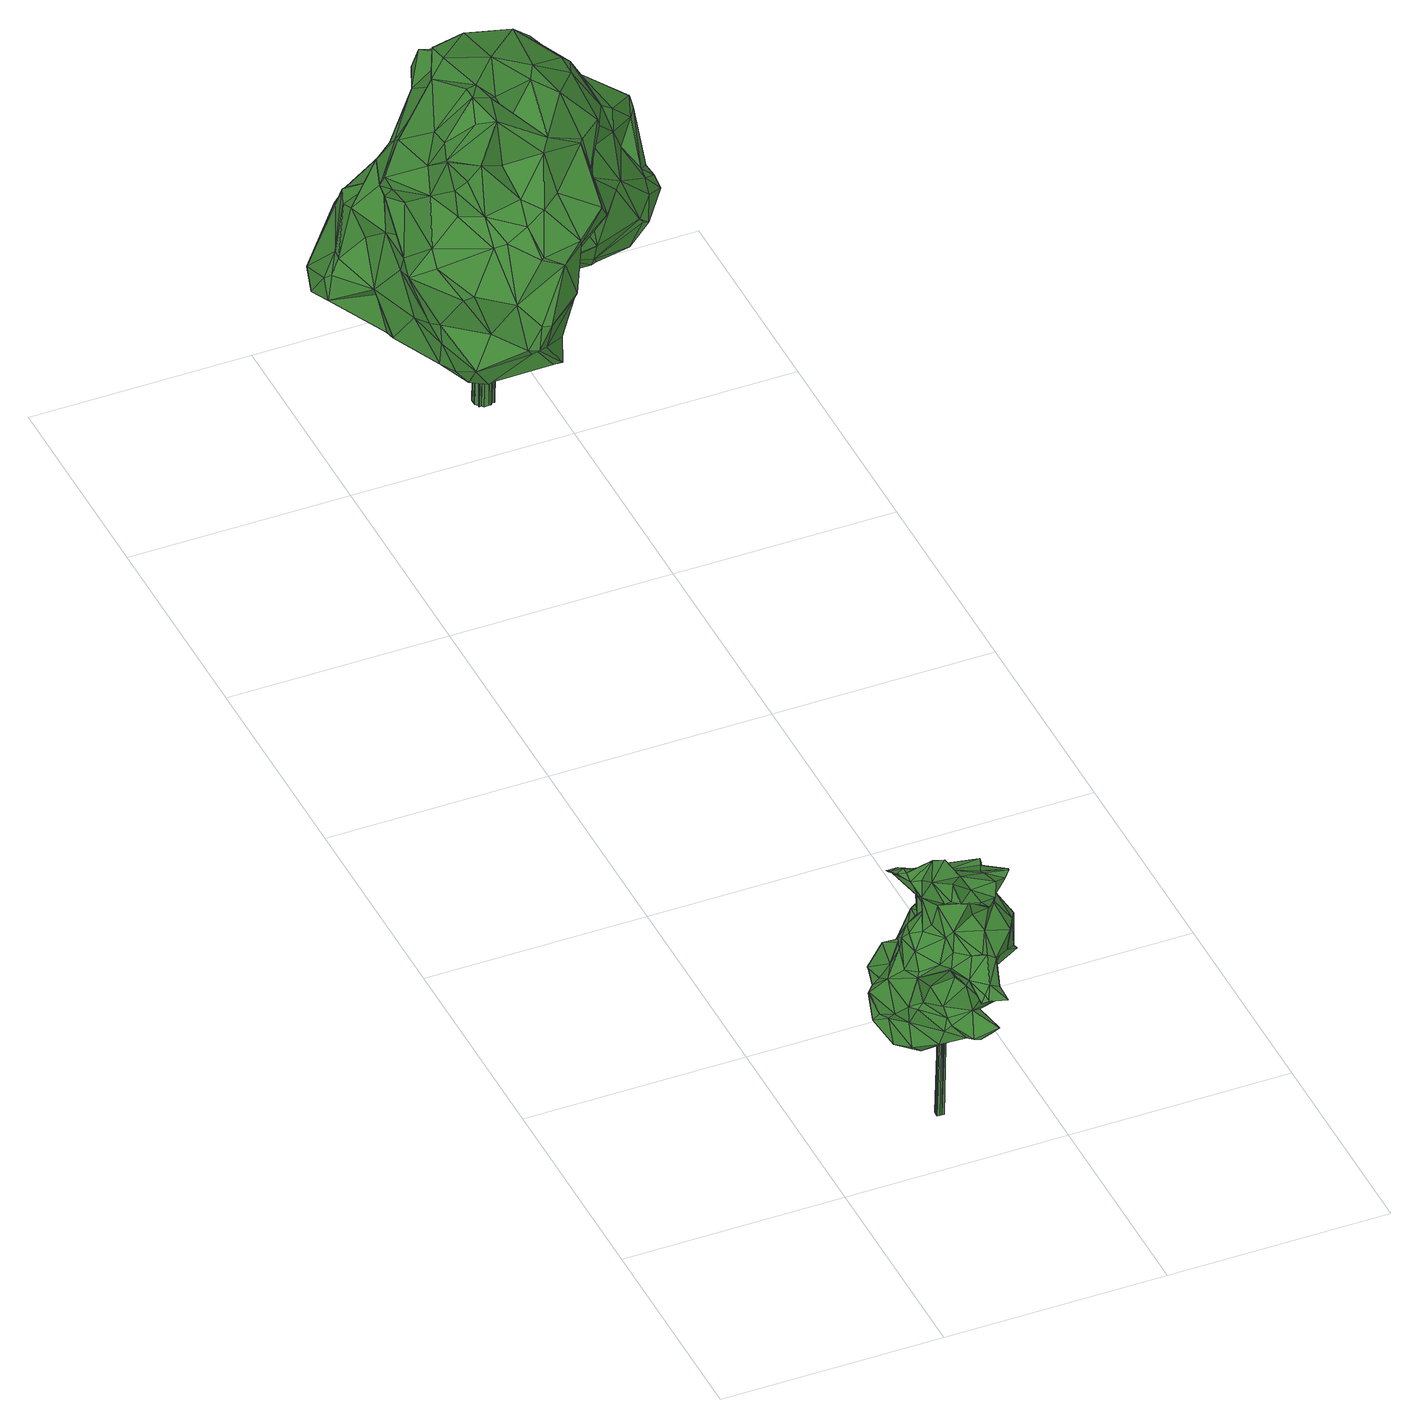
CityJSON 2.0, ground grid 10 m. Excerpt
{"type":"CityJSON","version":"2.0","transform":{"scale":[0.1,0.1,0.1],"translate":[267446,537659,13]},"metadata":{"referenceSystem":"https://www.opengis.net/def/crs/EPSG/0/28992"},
"CityObjects":{
"tree1":{"type":"SolitaryVegetationObject","attributes":{"gtid":314,"crown_width_m":5.91,"crown_median_z":21.35,"crown_r50_m":0.299,"crown_porosity":0.905,"trunk_H_m":8.28,"trunk_DBH_m":0.31,"trunk_radius_m":0.155,"trunk_base_height_m":13.07,"original_gtid":"314"},"geometry":[{"type":"Solid","lod":"3","boundaries":[[[[0,1,2]],[[3,4,5]],[[6,7,8]],[[9,10,11]],[[12,6,13]],[[14,15,16]],[[17,18,19]],[[20,21,22]],[[23,24,1]],[[25,26,27]],[[28,29,30]],[[31,32,33]],[[34,35,14]],[[36,25,37]],[[38,25,36]],[[25,39,26]],[[40,41,42]],[[40,42,43]],[[18,17,44]],[[45,46,47]],[[48,49,50]],[[51,49,48]],[[52,7,53]],[[8,7,52]],[[54,39,25]],[[55,56,57]],[[24,58,59]],[[60,61,57]],[[2,62,63]],[[64,62,2]],[[65,66,15]],[[67,68,69]],[[19,70,17]],[[71,50,72]],[[71,72,73]],[[59,1,24]],[[74,58,56]],[[75,76,15]],[[77,78,79]],[[19,18,47]],[[80,81,82]],[[64,2,83]],[[84,85,86]],[[29,85,84]],[[3,87,49]],[[88,87,3]],[[70,19,89]],[[90,91,92]],[[90,64,91]],[[11,93,9]],[[94,36,95]],[[96,79,97]],[[96,97,98]],[[99,100,43]],[[101,73,72]],[[59,83,2]],[[102,103,104]],[[105,106,107]],[[108,109,110]],[[38,111,54]],[[20,112,21]],[[113,21,112]],[[114,51,115]],[[116,117,43]],[[118,2,63]],[[119,120,38]],[[121,120,119]],[[73,101,45]],[[46,45,101]],[[122,12,13]],[[30,123,28]],[[124,125,126]],[[127,128,129]],[[107,106,130]],[[131,132,133]],[[131,133,42]],[[134,41,34]],[[135,85,136]],[[134,34,14]],[[94,26,137]],[[41,138,139]],[[34,41,139]],[[29,136,85]],[[26,140,27]],[[137,26,39]],[[88,141,123]],[[28,123,141]],[[108,110,142]],[[95,140,26]],[[95,26,94]],[[95,37,140]],[[80,124,143]],[[140,37,27]],[[144,145,78]],[[67,146,96]],[[90,92,55]],[[90,55,113]],[[147,91,83]],[[64,83,91]],[[96,146,77]],[[96,77,79]],[[148,149,150]],[[127,151,128]],[[28,152,29]],[[84,153,154]],[[46,155,156]],[[46,156,47]],[[154,157,130]],[[158,159,76]],[[160,159,158]],[[98,35,139]],[[161,162,163]],[[152,28,141]],[[152,141,88]],[[86,103,132]],[[57,164,165]],[[75,166,165]],[[156,167,168]],[[153,157,154]],[[169,61,170]],[[171,172,173]],[[53,174,175]],[[13,81,176]],[[48,177,176]],[[178,160,158]],[[52,179,8]],[[17,180,109]],[[176,177,181]],[[181,177,182]],[[2,1,59]],[[139,138,68]],[[95,36,37]],[[36,145,38]],[[77,144,78]],[[146,67,144]],[[121,144,67]],[[146,144,77]],[[183,58,184]],[[55,185,56]],[[132,103,133]],[[186,22,93]],[[186,93,11]],[[3,49,114]],[[3,152,88]],[[187,188,189]],[[187,189,69]],[[68,138,69]],[[69,138,116]],[[41,116,138]],[[59,58,147]],[[105,107,167]],[[105,167,155]],[[178,190,160]],[[31,112,32]],[[86,191,84]],[[132,191,86]],[[46,192,155]],[[173,193,104]],[[105,30,106]],[[139,35,34]],[[152,194,136]],[[195,136,194]],[[160,196,159]],[[92,185,55]],[[84,106,29]],[[33,32,186]],[[11,97,186]],[[75,165,76]],[[125,175,197]],[[164,61,169]],[[126,125,197]],[[158,76,164]],[[164,76,165]],[[57,61,164]],[[198,148,163]],[[102,199,42]],[[43,199,99]],[[147,83,59]],[[119,38,145]],[[119,145,121]],[[38,54,25]],[[200,116,41]],[[13,8,82]],[[196,160,201]],[[14,16,196]],[[52,53,125]],[[13,181,122]],[[13,176,181]],[[115,4,114]],[[114,4,3]],[[13,82,81]],[[114,49,51]],[[202,142,129]],[[202,129,12]],[[155,167,156]],[[36,33,78]],[[8,13,6]],[[122,202,12]],[[116,7,203]],[[204,188,116]],[[204,151,188]],[[47,44,45]],[[101,192,46]],[[205,169,149]],[[150,149,169]],[[55,166,113]],[[21,113,166]],[[206,127,111]],[[206,111,38]],[[129,142,127]],[[172,207,208]],[[209,172,208]],[[173,104,103]],[[125,53,175]],[[92,74,185]],[[91,74,92]],[[147,74,91]],[[210,170,211]],[[212,210,47]],[[90,62,64]],[[18,44,47]],[[62,112,31]],[[62,31,63]],[[147,58,74]],[[113,62,90]],[[113,112,62]],[[196,201,132]],[[196,132,134]],[[197,175,209]],[[118,213,214]],[[96,68,67]],[[158,164,178]],[[198,215,190]],[[209,175,172]],[[63,33,118]],[[67,189,121]],[[188,121,189]],[[99,216,100]],[[217,100,216]],[[31,33,63]],[[32,22,186]],[[29,152,136]],[[79,78,33]],[[25,27,37]],[[70,23,218]],[[21,93,22]],[[94,214,213]],[[165,166,57]],[[55,57,166]],[[149,198,205]],[[71,177,48]],[[50,71,48]],[[5,4,115]],[[178,198,190]],[[201,160,190]],[[144,121,145]],[[142,111,127]],[[33,186,79]],[[219,153,84]],[[48,176,51]],[[182,45,202]],[[96,139,68]],[[96,98,139]],[[204,203,6]],[[204,6,151]],[[216,99,199]],[[216,199,193]],[[197,143,126]],[[168,167,162]],[[126,143,124]],[[0,220,1]],[[214,220,118]],[[0,2,118]],[[221,194,152]],[[174,193,173]],[[116,188,187]],[[116,187,69]],[[65,15,35]],[[14,35,15]],[[9,66,222]],[[148,198,149]],[[155,192,105]],[[162,215,198]],[[157,215,162]],[[215,223,201]],[[219,157,153]],[[215,157,219]],[[43,42,199]],[[5,143,197]],[[154,130,106]],[[42,133,103]],[[42,103,102]],[[89,184,70]],[[130,157,162]],[[161,168,162]],[[224,168,161]],[[170,225,211]],[[130,162,107]],[[79,186,97]],[[110,109,180]],[[105,192,30]],[[30,192,123]],[[84,191,223]],[[35,98,10]],[[35,10,9]],[[162,167,107]],[[3,221,152]],[[3,5,221]],[[164,169,178]],[[151,120,188]],[[188,120,121]],[[205,178,169]],[[198,178,205]],[[97,10,98]],[[112,20,32]],[[224,212,168]],[[89,211,225]],[[212,156,168]],[[29,106,30]],[[125,124,179]],[[183,184,57]],[[185,74,56]],[[24,184,58]],[[103,226,173]],[[67,69,189]],[[222,35,9]],[[159,196,16]],[[159,16,76]],[[108,227,109]],[[78,145,36]],[[1,39,54]],[[216,174,53]],[[193,174,216]],[[184,24,70]],[[143,5,81]],[[115,81,5]],[[36,213,33]],[[154,106,84]],[[204,116,203]],[[57,184,60]],[[183,56,58]],[[57,56,183]],[[228,72,50]],[[192,101,228]],[[192,228,123]],[[161,163,170]],[[88,123,228]],[[32,20,22]],[[110,111,142]],[[202,122,182]],[[125,179,52]],[[75,15,66]],[[43,7,116]],[[7,100,217]],[[43,100,7]],[[174,172,175]],[[174,173,172]],[[221,5,229]],[[80,179,124]],[[80,8,179]],[[8,80,82]],[[70,24,23]],[[19,211,89]],[[47,211,19]],[[210,211,47]],[[127,38,120]],[[206,38,127]],[[127,120,151]],[[228,50,88]],[[229,5,230]],[[198,163,162]],[[150,169,170]],[[23,1,218]],[[17,218,180]],[[70,218,17]],[[65,222,66]],[[61,60,225]],[[11,10,97]],[[137,214,94]],[[122,181,182]],[[45,177,73]],[[182,177,45]],[[73,177,71]],[[80,143,81]],[[1,220,39]],[[137,39,220]],[[53,7,217]],[[6,203,7]],[[36,94,213]],[[200,117,116]],[[40,117,200]],[[40,43,117]],[[45,227,202]],[[65,35,222]],[[134,14,196]],[[142,202,227]],[[142,227,108]],[[76,16,15]],[[201,190,215]],[[224,210,212]],[[161,210,224]],[[210,161,170]],[[223,219,84]],[[223,132,201]],[[215,219,223]],[[212,47,156]],[[229,230,209]],[[197,209,230]],[[197,230,5]],[[0,118,220]],[[166,93,21]],[[166,75,93]],[[66,93,75]],[[9,93,66]],[[134,132,131]],[[134,131,41]],[[42,41,131]],[[223,191,132]],[[217,216,53]],[[12,129,128]],[[171,173,226]],[[171,226,172]],[[103,86,226]],[[200,41,40]],[[135,172,226]],[[50,87,88]],[[49,87,50]],[[137,220,214]],[[51,176,81]],[[118,33,213]],[[195,221,207]],[[195,207,172]],[[228,101,72]],[[45,44,227]],[[109,227,44]],[[109,44,17]],[[1,231,218]],[[180,218,231]],[[54,231,1]],[[110,231,111]],[[54,111,231]],[[180,231,110]],[[229,209,207]],[[209,208,207]],[[229,207,221]],[[135,136,195]],[[135,195,172]],[[195,194,221]],[[151,6,128]],[[12,128,6]],[[51,81,115]],[[170,163,148]],[[150,170,148]],[[85,135,226]],[[86,85,226]],[[104,199,102]],[[193,199,104]],[[61,225,170]],[[184,225,60]],[[89,225,184]],[[232,233,234]],[[232,234,235]],[[233,236,237]],[[233,237,234]],[[234,237,238]],[[234,238,235]],[[237,236,239]],[[237,239,238]],[[238,239,240]],[[238,240,235]],[[240,239,241]],[[240,241,235]],[[239,236,242]],[[239,242,241]],[[241,242,243]],[[241,243,235]],[[242,236,244]],[[242,244,243]],[[243,244,245]],[[243,245,235]],[[244,236,246]],[[244,246,245]],[[245,246,247]],[[245,247,235]],[[246,236,248]],[[246,248,247]],[[247,248,249]],[[247,249,235]],[[248,236,250]],[[248,250,249]],[[249,250,251]],[[249,251,235]],[[250,236,252]],[[250,252,251]],[[252,236,253]],[[252,253,251]],[[251,253,254]],[[251,254,235]],[[254,253,255]],[[254,255,235]],[[253,236,256]],[[253,256,255]],[[256,236,257]],[[256,257,255]],[[255,257,258]],[[255,258,235]],[[257,236,233]],[[257,233,258]],[[258,233,232]],[[258,232,235]]]]}]},
"tree2":{"type":"SolitaryVegetationObject","attributes":{"gtid":170,"crown_width_m":13.26,"crown_median_z":23.62,"crown_r50_m":0.363,"crown_porosity":0.893,"trunk_H_m":9.99,"trunk_DBH_m":0.86,"trunk_radius_m":0.43,"trunk_base_height_m":13.63,"original_gtid":"170"},"geometry":[{"type":"Solid","lod":"3","boundaries":[[[[259,260,261]],[[262,263,264]],[[262,264,265]],[[266,267,268]],[[269,270,271]],[[272,273,274]],[[275,276,277]],[[278,276,275]],[[279,280,281]],[[282,283,284]],[[285,286,287]],[[288,289,290]],[[291,292,293]],[[294,295,296]],[[297,298,299]],[[300,301,302]],[[287,303,285]],[[273,304,305]],[[302,306,307]],[[266,268,308]],[[267,309,268]],[[310,311,312]],[[313,314,300]],[[285,303,304]],[[315,316,317]],[[304,318,285]],[[319,320,321]],[[322,323,324]],[[322,325,323]],[[326,327,328]],[[329,328,327]],[[330,331,332]],[[303,305,304]],[[333,334,287]],[[303,287,334]],[[295,335,336]],[[337,338,339]],[[303,334,305]],[[340,341,342]],[[343,344,283]],[[345,337,346]],[[291,346,337]],[[310,312,347]],[[348,349,350]],[[275,277,351]],[[282,321,352]],[[353,354,351]],[[277,355,351]],[[356,357,358]],[[359,360,259]],[[332,361,318]],[[300,302,307]],[[362,363,340]],[[364,365,366]],[[367,368,369]],[[370,371,354]],[[277,372,290]],[[314,373,374]],[[330,375,331]],[[362,331,375]],[[376,377,378]],[[379,264,263]],[[351,355,380]],[[291,381,292]],[[382,317,316]],[[382,297,317]],[[290,289,277]],[[383,384,309]],[[385,386,269]],[[387,388,324]],[[389,390,387]],[[334,390,389]],[[391,392,386]],[[393,319,394]],[[271,270,387]],[[323,325,395]],[[354,396,370]],[[373,314,397]],[[373,397,263]],[[398,369,399]],[[368,399,369]],[[358,400,401]],[[402,403,382]],[[283,404,308]],[[272,405,273]],[[367,369,406]],[[274,348,272]],[[407,408,409]],[[410,341,411]],[[357,397,313]],[[412,266,413]],[[342,341,410]],[[414,415,416]],[[279,281,384]],[[268,384,281]],[[265,311,310]],[[417,284,312]],[[326,328,311]],[[355,269,380]],[[355,385,269]],[[307,306,418]],[[419,420,307]],[[421,422,423]],[[424,311,328]],[[313,300,420]],[[307,420,300]],[[419,313,420]],[[340,342,359]],[[340,359,362]],[[312,311,417]],[[424,417,311]],[[424,329,425]],[[417,319,321]],[[426,357,356]],[[283,344,284]],[[427,428,429]],[[430,431,395]],[[432,430,395]],[[328,329,424]],[[272,433,330]],[[347,312,284]],[[433,434,330]],[[318,286,285]],[[435,436,437]],[[430,389,431]],[[308,343,283]],[[438,348,433]],[[348,438,272]],[[349,439,350]],[[323,387,324]],[[435,437,440]],[[441,378,442]],[[272,438,433]],[[400,358,399]],[[349,443,418]],[[444,443,349]],[[261,294,296]],[[261,260,294]],[[260,360,410]],[[369,419,406]],[[307,406,419]],[[313,398,357]],[[445,292,446]],[[298,297,447]],[[298,447,440]],[[259,360,260]],[[345,341,340]],[[304,405,318]],[[273,405,304]],[[411,448,294]],[[411,294,260]],[[326,264,379]],[[291,337,449]],[[411,260,410]],[[359,342,360]],[[369,398,419]],[[411,450,293]],[[308,268,343]],[[423,412,413]],[[423,413,337]],[[451,428,427]],[[429,416,452]],[[382,447,297]],[[403,447,382]],[[453,454,455]],[[450,291,293]],[[426,356,392]],[[355,289,385]],[[404,436,456]],[[308,404,456]],[[318,405,332]],[[283,436,404]],[[283,437,436]],[[396,387,390]],[[425,394,319]],[[313,419,398]],[[298,393,299]],[[301,364,457]],[[311,264,326]],[[422,412,423]],[[339,449,337]],[[453,286,458]],[[327,378,377]],[[459,378,327]],[[296,259,261]],[[424,425,417]],[[319,417,425]],[[389,387,323]],[[356,358,401]],[[387,270,388]],[[388,270,356]],[[439,433,350]],[[348,350,433]],[[278,460,461]],[[461,462,463]],[[385,464,386]],[[351,380,353]],[[465,432,325]],[[465,325,367]],[[271,353,380]],[[271,380,269]],[[466,455,467]],[[468,469,470]],[[351,370,275]],[[314,471,364]],[[472,364,471]],[[456,473,339]],[[435,440,474]],[[475,446,381]],[[301,470,302]],[[354,371,351]],[[351,371,370]],[[335,295,448]],[[294,448,295]],[[362,359,259]],[[315,476,462]],[[416,429,376]],[[272,330,405]],[[414,416,441]],[[288,290,414]],[[288,414,441]],[[477,415,372]],[[414,372,415]],[[360,342,410]],[[442,391,464]],[[379,391,442]],[[462,478,316]],[[479,316,478]],[[302,418,306]],[[277,276,372]],[[471,480,481]],[[282,352,437]],[[345,346,341]],[[416,378,441]],[[482,483,280]],[[482,481,483]],[[484,463,476]],[[276,461,372]],[[290,372,414]],[[262,480,263]],[[347,280,310]],[[379,263,391]],[[418,470,469]],[[402,447,403]],[[402,474,447]],[[291,450,346]],[[485,457,366]],[[412,485,366]],[[457,364,366]],[[396,486,487]],[[464,391,386]],[[314,313,397]],[[339,473,381]],[[299,315,317]],[[462,316,315]],[[416,488,452]],[[383,309,366]],[[433,439,434]],[[329,327,377]],[[366,267,412]],[[479,489,490]],[[478,489,479]],[[349,348,491]],[[314,364,300]],[[299,451,427]],[[297,299,317]],[[362,259,492]],[[353,396,354]],[[299,476,315]],[[265,493,262]],[[463,462,476]],[[467,460,494]],[[434,439,495]],[[434,495,496]],[[395,325,432]],[[396,487,370]],[[467,490,489]],[[318,361,286]],[[277,289,355]],[[387,396,271]],[[271,396,353]],[[459,327,326]],[[459,326,379]],[[391,497,426]],[[477,372,461]],[[430,273,305]],[[310,483,265]],[[461,276,278]],[[381,449,339]],[[291,449,381]],[[429,452,427]],[[461,463,477]],[[415,463,484]],[[415,477,463]],[[441,464,385]],[[442,464,441]],[[483,481,493]],[[332,498,361]],[[407,259,296]],[[295,499,408]],[[295,408,296]],[[284,417,282]],[[321,282,417]],[[474,440,447]],[[482,280,279]],[[367,500,368]],[[347,344,280]],[[284,344,347]],[[366,309,267]],[[450,411,341]],[[430,274,273]],[[363,375,496]],[[398,399,357]],[[311,265,264]],[[300,364,301]],[[349,469,439]],[[418,469,349]],[[421,345,340]],[[329,394,425]],[[487,486,466]],[[429,428,394]],[[377,394,329]],[[383,366,365]],[[468,501,495]],[[499,490,467]],[[479,490,499]],[[346,450,341]],[[274,491,348]],[[430,432,274]],[[370,487,275]],[[381,474,402]],[[379,442,459]],[[492,259,407]],[[293,292,445]],[[374,263,480]],[[374,373,263]],[[436,473,456]],[[435,473,436]],[[474,381,473]],[[453,458,408]],[[502,455,454]],[[502,454,499]],[[496,375,434]],[[384,268,309]],[[474,473,435]],[[377,429,394]],[[292,381,446]],[[333,390,334]],[[396,390,333]],[[469,495,439]],[[469,468,495]],[[421,337,345]],[[471,481,472]],[[293,445,411]],[[282,437,283]],[[376,429,377]],[[324,401,322]],[[333,486,396]],[[421,423,337]],[[266,338,413]],[[485,468,457]],[[488,484,452]],[[302,470,418]],[[461,460,462]],[[462,460,478]],[[421,340,363]],[[286,453,503]],[[455,503,453]],[[504,486,333]],[[505,486,504]],[[382,506,402]],[[270,392,356]],[[269,392,270]],[[412,422,485]],[[444,349,491]],[[444,491,465]],[[507,336,335]],[[286,492,458]],[[492,286,361]],[[466,494,487]],[[275,487,494]],[[357,497,397]],[[467,494,466]],[[437,352,440]],[[275,494,278]],[[278,494,460]],[[471,314,374]],[[330,332,405]],[[368,500,400]],[[322,400,500]],[[363,496,501]],[[467,478,460]],[[457,470,301]],[[468,470,457]],[[266,456,338]],[[456,339,338]],[[287,504,333]],[[368,400,399]],[[395,431,323]],[[431,389,323]],[[459,442,378]],[[286,503,504]],[[286,504,287]],[[505,455,486]],[[492,407,458]],[[296,408,407]],[[432,465,491]],[[388,401,324]],[[356,401,388]],[[466,486,455]],[[432,491,274]],[[478,467,489]],[[316,506,382]],[[479,506,316]],[[508,506,479]],[[299,427,476]],[[482,279,365]],[[482,365,472]],[[413,338,337]],[[402,506,508]],[[364,472,365]],[[266,412,267]],[[279,383,365]],[[266,308,456]],[[455,505,503]],[[467,455,502]],[[504,503,505]],[[319,393,298]],[[496,495,501]],[[416,415,488]],[[488,415,484]],[[476,427,452]],[[476,452,484]],[[485,501,468]],[[485,422,501]],[[421,501,422]],[[363,501,421]],[[465,443,444]],[[465,367,443]],[[406,443,367]],[[263,497,391]],[[357,399,358]],[[307,418,443]],[[307,443,406]],[[322,401,400]],[[471,374,480]],[[280,483,310]],[[295,336,499]],[[475,381,402]],[[402,508,475]],[[467,502,499]],[[262,493,480]],[[386,392,269]],[[480,493,481]],[[392,391,426]],[[268,281,343]],[[344,343,281]],[[344,281,280]],[[507,335,445]],[[448,445,335]],[[411,445,448]],[[334,509,305]],[[508,446,475]],[[499,454,408]],[[408,454,453]],[[445,446,507]],[[507,446,508]],[[305,509,430]],[[389,509,334]],[[389,430,509]],[[441,289,288]],[[385,289,441]],[[408,458,409]],[[330,434,375]],[[407,409,458]],[[482,472,481]],[[384,383,279]],[[416,376,378]],[[479,336,508]],[[507,508,336]],[[499,336,479]],[[299,393,451]],[[319,298,320]],[[352,321,320]],[[352,320,440]],[[298,440,320]],[[322,500,325]],[[367,325,500]],[[393,394,451]],[[428,451,394]],[[263,397,497]],[[492,361,498]],[[492,498,362]],[[362,375,363]],[[331,498,332]],[[331,362,498]],[[426,497,357]],[[483,493,265]],[[510,511,512]],[[510,512,513]],[[513,512,514]],[[513,514,515]],[[512,511,516]],[[512,516,514]],[[514,516,517]],[[514,517,515]],[[516,511,518]],[[516,518,517]],[[517,518,519]],[[517,519,515]],[[518,511,520]],[[518,520,519]],[[519,520,521]],[[519,521,515]],[[520,511,522]],[[520,522,521]],[[521,522,523]],[[521,523,515]],[[522,511,524]],[[522,524,523]],[[523,524,525]],[[523,525,515]],[[524,511,526]],[[524,526,525]],[[525,526,527]],[[525,527,515]],[[526,511,528]],[[526,528,527]],[[527,528,529]],[[527,529,515]],[[528,511,530]],[[528,530,529]],[[529,530,531]],[[529,531,515]],[[530,511,532]],[[530,532,531]],[[531,532,533]],[[531,533,515]],[[532,511,534]],[[532,534,533]],[[533,534,535]],[[533,535,515]],[[534,511,536]],[[534,536,535]],[[535,536,537]],[[535,537,515]],[[536,511,538]],[[536,538,537]],[[537,538,539]],[[537,539,515]],[[538,511,540]],[[538,540,539]],[[539,540,541]],[[539,541,515]],[[540,511,542]],[[540,542,541]],[[541,542,543]],[[541,543,515]],[[542,511,544]],[[542,544,543]],[[543,544,545]],[[543,545,515]],[[544,511,546]],[[544,546,545]],[[545,546,547]],[[545,547,515]],[[546,511,548]],[[546,548,547]],[[547,548,549]],[[547,549,515]],[[548,511,550]],[[548,550,549]],[[549,550,551]],[[549,551,515]],[[550,511,552]],[[550,552,551]],[[551,552,553]],[[551,553,515]],[[552,511,554]],[[552,554,553]],[[553,554,555]],[[553,555,515]],[[554,511,556]],[[554,556,555]],[[555,556,557]],[[555,557,515]],[[556,511,558]],[[556,558,557]],[[557,558,559]],[[557,559,515]],[[558,511,510]],[[558,510,559]],[[559,510,513]],[[559,513,515]]]]}]}
},
"vertices":[
[52,40,121],[49,33,118],[51,27,130],[39,36,49],[39,39,46],[41,41,47],[49,59,77],[61,56,68],[51,59,62],[84,34,103],[82,44,104],[77,38,107],[41,55,81],[41,55,71],[88,33,82],[87,26,86],[89,27,83],[43,26,97],[42,20,91],[49,15,96],[88,33,120],[85,30,119],[88,34,120],[52,30,105],[54,28,116],[45,54,117],[43,52,120],[42,53,120],[43,20,49],[60,20,50],[48,13,56],[65,36,125],[77,37,120],[65,43,120],[87,42,86],[86,38,90],[53,51,119],[44,55,117],[54,51,109],[49,43,119],[74,44,72],[77,47,81],[77,45,70],[70,51,66],[39,28,87],[32,29,84],[37,19,75],[41,19,89],[33,40,68],[35,41,56],[27,33,61],[35,49,56],[59,61,57],[60,62,57],[51,42,112],[76,20,119],[71,15,119],[71,19,104],[65,21,119],[54,21,122],[67,12,98],[69,12,97],[64,28,128],[61,37,131],[57,20,132],[83,30,89],[88,28,101],[76,61,105],[79,56,89],[76,61,88],[54,20,105],[26,35,74],[29,31,65],[26,34,75],[67,15,122],[86,25,101],[82,21,89],[75,55,108],[68,51,117],[81,47,118],[48,57,52],[40,52,57],[45,53,61],[56,19,124],[69,21,53],[64,26,52],[73,32,51],[42,30,58],[33,25,52],[56,17,99],[67,24,123],[59,16,124],[68,16,122],[80,29,114],[48,49,122],[47,53,120],[81,53,102],[81,45,117],[83,46,102],[76,62,63],[72,60,62],[33,24,69],[76,53,59],[80,41,56],[76,52,52],[50,12,63],[59,10,58],[53,12,65],[42,41,94],[41,35,98],[45,39,101],[50,40,104],[77,33,122],[79,26,122],[36,40,49],[38,42,45],[65,55,81],[61,50,76],[57,40,130],[63,50,98],[56,54,94],[69,57,100],[33,52,73],[38,18,54],[48,59,44],[56,57,46],[48,56,44],[54,48,93],[50,51,84],[48,48,84],[61,7,59],[76,41,72],[74,31,64],[71,43,63],[82,34,77],[63,31,54],[59,26,54],[44,47,122],[79,53,87],[80,48,88],[43,53,120],[38,20,52],[44,43,93],[47,56,47],[72,56,106],[61,50,111],[76,57,106],[58,17,124],[62,2,81],[65,1,82],[64,3,84],[55,58,92],[45,23,47],[70,8,59],[64,7,58],[40,17,74],[43,18,76],[72,6,62],[76,19,89],[81,24,87],[70,18,80],[60,13,83],[63,13,69],[63,5,81],[73,12,94],[83,20,100],[77,25,114],[52,14,68],[52,18,71],[67,5,87],[60,10,88],[71,34,56],[62,43,55],[74,48,53],[70,55,57],[58,55,51],[34,49,69],[29,38,75],[72,6,84],[52,57,53],[43,32,102],[33,51,73],[33,40,76],[68,25,109],[58,21,106],[70,12,122],[80,44,117],[68,55,89],[58,60,92],[70,57,96],[67,11,80],[68,30,56],[38,21,65],[75,55,50],[51,25,57],[56,32,56],[79,28,75],[49,53,48],[70,4,79],[76,59,61],[66,42,76],[69,19,72],[38,40,82],[55,56,78],[56,55,80],[73,0,81],[55,48,93],[55,35,58],[60,41,59],[53,51,55],[55,18,89],[54,14,93],[48,22,80],[53,48,120],[48,46,122],[67,15,67],[71,64,57],[68,57,61],[48,30,103],[67,15,63],[48,42,120],[47,33,55],[88,31,101],[68,18,66],[58,20,83],[63,14,97],[72,33,51],[41,38,90],[32,28,64],[43,42,59],[41,48,58],[52,36,109],[61,35,83],[59,35,1],[61,36,83],[60,35,84],[58,34,1],[59,36,1],[61,37,83],[58,36,1],[61,37,84],[60,37,84],[57,36,1],[59,37,84],[56,36,1],[59,36,84],[56,35,1],[58,36,84],[56,34,1],[58,35,84],[56,33,1],[59,34,84],[57,33,1],[58,33,1],[60,34,84],[61,34,84],[59,33,1],[59,34,1],[61,35,84],
[49,584,80],[30,579,65],[39,579,83],[92,475,120],[107,482,127],[90,470,126],[86,465,105],[48,497,65],[70,499,69],[52,475,62],[113,532,163],[126,531,142],[116,540,162],[116,579,68],[117,581,94],[121,574,91],[78,562,173],[62,546,177],[78,534,181],[61,555,176],[84,475,62],[71,462,84],[71,477,73],[51,473,89],[43,470,74],[60,456,90],[97,597,102],[72,594,106],[97,596,120],[76,511,166],[90,521,175],[71,514,177],[10,545,67],[12,546,79],[10,549,76],[26,575,91],[28,568,104],[37,578,93],[31,515,134],[33,492,126],[36,501,146],[114,511,80],[115,516,73],[118,518,72],[101,597,118],[107,593,105],[109,590,107],[127,521,71],[133,518,75],[44,480,61],[79,486,61],[69,452,103],[78,459,127],[65,453,103],[136,515,91],[113,506,91],[25,522,144],[25,527,136],[27,519,139],[98,596,99],[53,475,132],[33,487,119],[43,472,112],[146,544,125],[143,550,126],[145,546,130],[143,554,107],[87,464,133],[76,476,144],[69,460,133],[67,472,141],[94,581,70],[76,579,75],[82,591,77],[100,584,141],[110,580,132],[25,565,106],[35,551,118],[30,531,54],[31,520,60],[28,520,60],[43,571,61],[28,569,62],[39,579,59],[50,473,63],[63,459,85],[29,548,66],[13,554,62],[64,453,91],[118,570,67],[123,552,69],[113,560,66],[96,553,176],[40,476,108],[107,549,167],[104,554,169],[94,528,176],[129,526,131],[125,509,119],[136,534,115],[53,582,61],[36,581,60],[79,582,95],[60,580,59],[69,564,67],[100,508,86],[87,486,72],[84,505,70],[150,544,95],[150,532,97],[152,530,91],[98,558,171],[99,556,172],[65,520,181],[110,505,108],[103,504,110],[82,570,67],[66,496,156],[69,484,146],[83,492,160],[102,476,137],[111,538,167],[22,526,83],[26,524,132],[85,490,68],[82,480,58],[100,514,170],[116,512,152],[126,552,143],[132,533,137],[126,564,125],[109,562,134],[107,499,138],[118,515,146],[44,491,140],[53,484,142],[136,559,118],[100,560,150],[122,507,117],[142,519,99],[143,525,103],[143,529,105],[143,540,124],[30,532,106],[37,516,112],[40,484,65],[100,586,93],[150,536,86],[53,573,90],[53,570,110],[67,579,108],[32,580,59],[11,569,67],[60,514,67],[34,522,63],[68,512,179],[60,512,182],[64,497,179],[57,460,112],[127,529,68],[141,517,86],[138,516,88],[50,548,66],[59,534,72],[44,527,68],[68,460,132],[58,472,135],[115,514,137],[40,492,169],[48,490,158],[54,490,164],[125,565,110],[135,560,119],[132,562,100],[110,574,65],[83,568,67],[32,492,87],[35,487,79],[34,486,90],[116,575,67],[110,559,65],[23,493,113],[86,495,165],[104,502,151],[141,539,82],[126,550,88],[17,554,84],[16,548,85],[27,507,112],[26,574,91],[27,535,72],[9,560,61],[43,492,153],[40,493,169],[68,589,113],[64,579,121],[66,588,140],[36,491,65],[89,515,74],[68,590,105],[85,483,145],[58,550,160],[54,540,173],[36,533,152],[45,517,165],[105,503,152],[134,556,95],[66,580,155],[57,567,147],[86,533,68],[107,543,73],[105,529,75],[88,498,95],[91,484,84],[32,508,78],[28,513,101],[27,546,94],[38,508,156],[60,518,182],[41,548,139],[34,551,129],[92,487,116],[88,481,93],[84,476,75],[85,466,102],[44,504,169],[82,531,68],[81,578,145],[78,573,157],[57,502,176],[40,551,136],[40,551,134],[128,561,91],[74,585,80],[86,475,107],[73,565,162],[89,560,72],[82,567,67],[108,500,133],[78,587,78],[51,569,120],[148,536,100],[73,553,74],[65,576,122],[72,588,115],[92,592,123],[81,575,136],[33,542,124],[22,557,105],[22,549,109],[111,571,119],[77,530,6],[72,529,6],[77,531,6],[79,531,106],[79,532,106],[75,531,106],[76,532,6],[79,533,106],[76,533,6],[78,534,106],[75,533,6],[77,534,106],[74,534,6],[76,535,106],[72,534,6],[75,535,106],[71,534,6],[74,535,106],[70,533,6],[73,534,106],[69,533,6],[72,534,106],[69,532,6],[71,533,106],[68,531,6],[71,532,106],[68,529,6],[71,531,106],[68,528,6],[71,529,106],[69,527,6],[71,528,106],[69,526,6],[72,528,106],[70,526,6],[73,527,106],[71,525,6],[74,526,106],[73,525,6],[75,526,106],[74,525,6],[76,526,106],[75,526,6],[77,527,106],[76,526,6],[78,528,106],[76,527,6],[79,528,106],[77,528,6],[79,530,106]
]}
